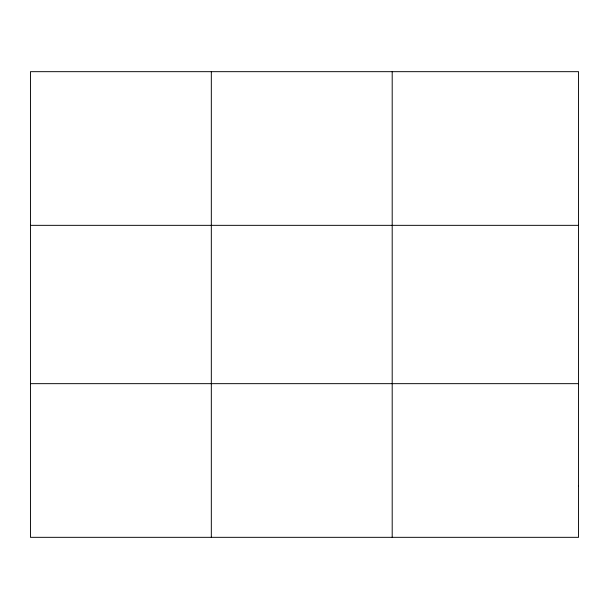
<?xml version="1.0" encoding="UTF-8"?>
<svg xmlns="http://www.w3.org/2000/svg" width="609" height="609" viewBox="0 0 609 609"><rect width="100%" height="100%" fill="white"/><g stroke="black" fill="none" stroke-linecap="round" stroke-linejoin="round"><path stroke-width="0.91" d="M211.323 71.672L211.323 537.328M392.196 71.672L392.196 537.328M30.45 225.338L578.55 225.338M30.45 383.662L578.55 383.662M578.55 486.104L578.55 537.328L30.45 537.328L30.45 71.672L578.55 71.672L578.55 486.104"/></g></svg>
